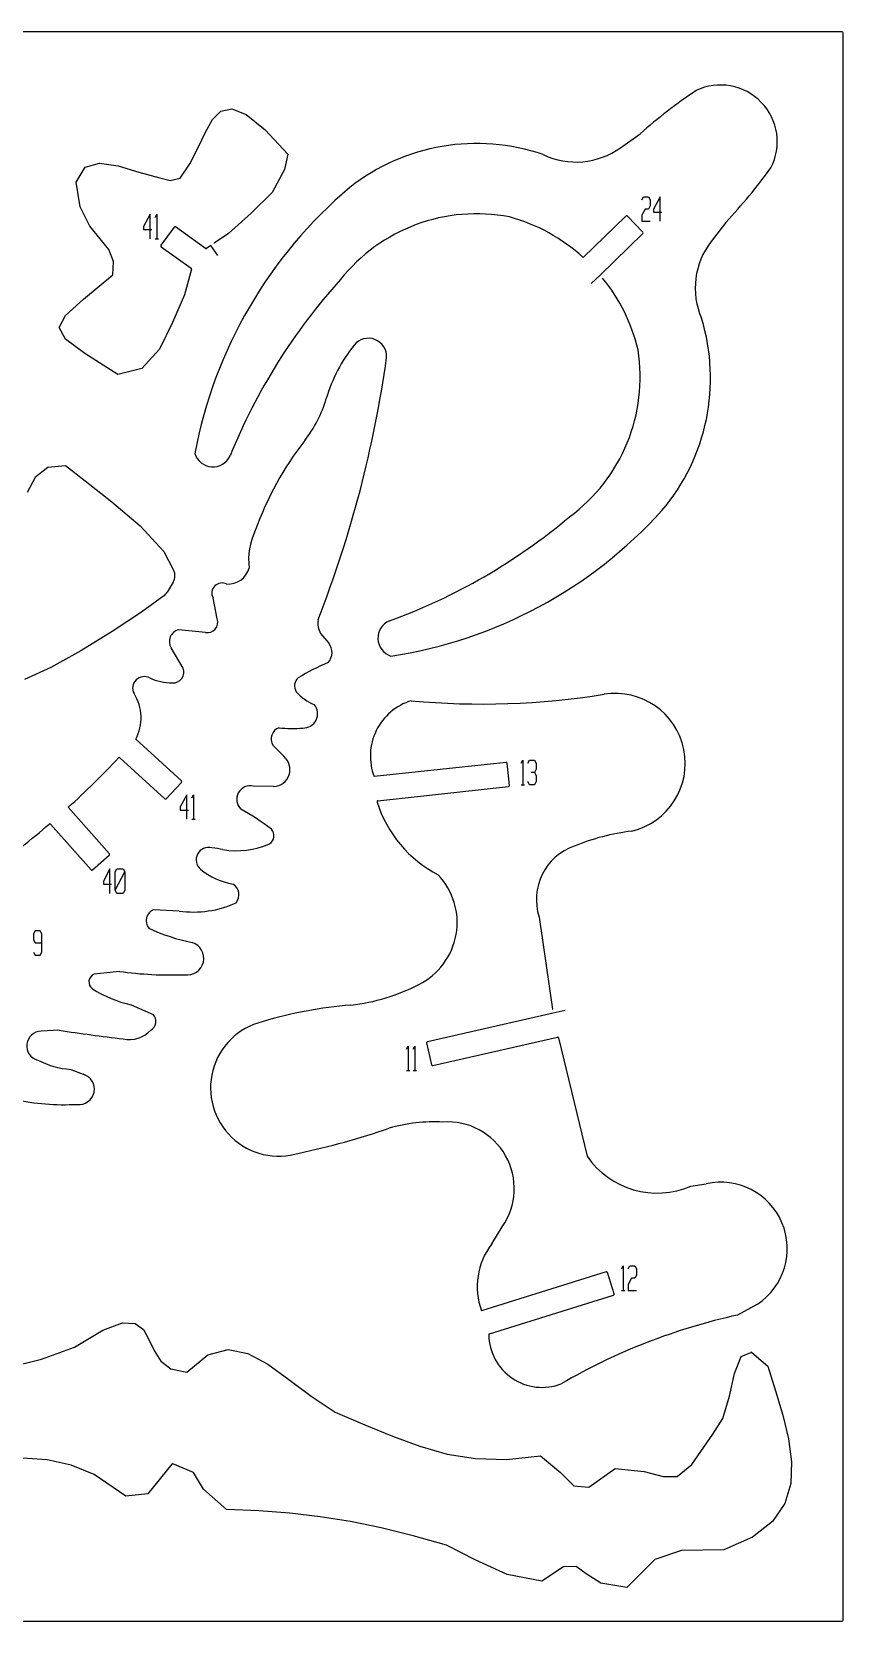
# Model space of a CAD drawing. Extents: x 2 to 169, y 2 to 134.
# Drawn here: x 52.4 to 85.4, y 69.4 to 134.1 of the extents above; entities that cross this region are included whole.
import ezdxf

# ---------------------------------------------------------------- set-up
doc = ezdxf.new("R2010")
doc.units = 0
doc.layers.add('WHITE', color=7, linetype='CONTINUOUS')

msp = doc.modelspace()

# ---------------------------------------------------------------- linework, layer by layer
at = {"layer": 'WHITE', "linetype": 'CONTINUOUS'}
for p, q in [((85.3867, 134.0574), (44.0402, 134.0574)), ((85.4267, 69.4015), (85.4267, 134.0174)), ((59.7709, 130.4919), (60.114, 130.8301)), ((60.114, 130.8301), (60.5537, 130.918)), ((60.5537, 130.918), (61.1361, 130.6853)), ((59.4771, 129.9744), (59.7709, 130.4919)), ((61.1361, 130.6853), (61.9082, 130.063)), ((61.9082, 130.063), (62.8282, 129.0773)), ((59.1847, 129.3476), (59.4771, 129.9744)), ((76.3652, 129.3371), (77.1646, 129.9103)), ((58.8465, 128.6812), (59.1847, 129.3476)), ((62.8282, 129.0773), (62.7023, 128.4491)), ((54.2229, 127.9375), (54.5812, 128.5454)), ((54.5812, 128.5454), (55.1761, 128.7152)), ((55.1761, 128.7152), (55.9316, 128.5988)), ((55.9316, 128.5988), (56.7732, 128.3479)), ((56.7732, 128.3479), (57.6269, 128.1133)), ((57.6269, 128.1133), (58.0511, 128.0008)), ((58.0511, 128.0008), (58.4588, 128.1034)), ((58.4588, 128.1034), (58.8465, 128.6812)), ((62.7023, 128.4491), (62.1953, 127.5207)), ((54.3877, 126.9376), (54.2229, 127.9375)), ((62.1953, 127.5207), (61.3388, 126.6722)), ((54.7769, 126.1494), (54.3877, 126.9376)), ((77.2342, 127.2173), (77.3009, 127.3423)), ((77.3675, 126.8423), (77.2342, 126.5923)), ((77.3009, 127.3423), (77.5007, 127.3423)), ((77.5007, 126.8423), (77.3675, 126.8423)), ((77.5007, 127.3423), (77.5674, 127.2173)), ((77.5674, 126.9673), (77.5007, 126.8423)), ((77.5674, 127.2173), (77.5674, 126.9673)), ((77.9754, 127.3423), (77.7089, 126.8423)), ((77.7089, 126.8423), (77.7089, 126.7173)), ((77.9754, 126.3423), (77.9754, 127.3423)), ((57.2288, 126.6292), (56.9623, 126.1292)), ((57.2288, 125.6292), (57.2288, 126.6292)), ((57.437, 126.5042), (57.5036, 126.6292)), ((57.5036, 126.6292), (57.5036, 125.6292)), ((61.3388, 126.6722), (60.4159, 125.8453)), ((76.5898, 126.5568), (74.8433, 124.8692)), ((77.2815, 125.8985), (76.6464, 126.5558)), ((77.2342, 126.5923), (77.2342, 126.3423)), ((77.2342, 126.3423), (77.5674, 126.3423)), ((77.7089, 126.7173), (78.0421, 126.7173)), ((80.6518, 126.3013), (80.0515, 125.522)), ((55.5444, 125.1933), (54.7769, 126.1494)), ((56.9623, 126.1292), (56.9623, 126.0042)), ((56.9623, 126.0042), (57.2954, 126.0042)), ((57.437, 125.6292), (57.5702, 125.6292)), ((58.2059, 126.109), (57.673, 125.3664)), ((59.482, 125.2425), (58.2617, 126.1182)), ((60.4159, 125.8453), (59.8388, 125.4532)), ((75.534, 124.1544), (77.2805, 125.8419)), ((55.7393, 124.7113), (55.5444, 125.1933)), ((57.6822, 125.3106), (58.9025, 124.4349)), ((59.704, 125.3616), (59.5278, 125.2419)), ((59.985, 124.948), (59.704, 125.3616)), ((59.8388, 125.4532), (59.8371, 125.4434)), ((55.7106, 124.1708), (55.7393, 124.7113)), ((58.9177, 124.3917), (58.6305, 123.3571)), ((54.5173, 123.176), (55.7106, 124.1708)), ((75.1744, 123.8069), (75.534, 124.1544)), ((75.6389, 124.0296), (75.6289, 124.0304)), ((53.7833, 122.5071), (54.5173, 123.176)), ((58.6305, 123.3571), (58.1426, 122.218)), ((53.5327, 122.0145), (53.7833, 122.5071)), ((53.7911, 121.5499), (53.5327, 122.0145)), ((58.1426, 122.218), (57.613, 121.1349)), ((54.5792, 120.9656), (53.7911, 121.5499)), ((57.613, 121.1349), (56.8956, 120.3571)), ((55.921, 120.1101), (54.5792, 120.9656)), ((56.8956, 120.3571), (55.921, 120.1101)), ((52.2393, 115.3208), (52.5776, 115.9514)), ((52.5776, 115.9514), (53.0724, 116.341)), ((53.0724, 116.341), (53.7905, 116.3984)), ((53.7905, 116.3984), (54.5839, 115.7751)), ((54.5839, 115.7751), (55.6759, 114.9304)), ((55.6759, 114.9304), (56.8243, 113.947)), ((56.8243, 113.947), (57.7856, 112.9085)), ((57.7856, 112.9085), (58.1848, 112.1488)), ((58.1697, 111.6541), (57.921, 111.2436)), ((57.7875, 111.0981), (56.8776, 110.4334)), ((59.9549, 110.1599), (59.7889, 111.0104)), ((56.8776, 110.4334), (55.6863, 109.6413)), ((55.6863, 109.6413), (54.4153, 108.8648)), ((64.1641, 109.5628), (64.5039, 109.1692)), ((54.4153, 108.8648), (53.1858, 108.1873)), ((58.5709, 108.152), (58.0809, 108.9781)), ((53.1858, 108.1873), (52.1184, 107.6927)), ((58.5014, 103.5633), (56.6458, 105.2667)), ((62.2179, 105.0168), (62.6643, 104.5685)), ((56.0049, 104.5057), (57.8292, 102.831)), ((71.7094, 104.3192), (66.3425, 103.739)), ((71.8517, 103.375), (71.7535, 104.2837)), ((72.3215, 104.2868), (72.3882, 104.4118)), ((72.3882, 104.4118), (72.3882, 103.4118)), ((72.5964, 104.2868), (72.663, 104.4118)), ((72.663, 104.4118), (72.8629, 104.4118)), ((72.8629, 104.4118), (72.9295, 104.2868)), ((72.9295, 104.2868), (72.9295, 104.0368)), ((72.663, 103.4118), (72.5964, 103.5368)), ((72.8629, 103.9118), (72.7296, 103.9118)), ((72.9295, 104.0368), (72.8629, 103.9118)), ((72.8629, 103.9118), (72.9295, 103.7868)), ((72.9295, 103.5368), (72.8629, 103.4118)), ((72.9295, 103.7868), (72.9295, 103.5368)), ((57.8857, 102.8334), (58.5038, 103.5067)), ((58.7223, 103.0032), (58.4558, 102.5032)), ((58.7223, 102.0032), (58.7223, 103.0032)), ((58.9305, 102.8782), (58.9971, 103.0032)), ((58.9971, 103.0032), (58.9971, 102.0032)), ((62.254, 103.3336), (61.4274, 103.3557)), ((66.4964, 102.7558), (71.8162, 103.331)), ((72.3215, 103.4118), (72.4548, 103.4118)), ((72.8629, 103.4118), (72.663, 103.4118)), ((55.5716, 100.6032), (53.9029, 102.4909)), ((58.4558, 102.5032), (58.4558, 102.3782)), ((58.4558, 102.3782), (58.7889, 102.3782)), ((53.1843, 101.803), (54.8268, 99.9449)), ((58.9305, 102.0032), (59.0637, 102.0032)), ((54.8833, 99.9414), (55.5681, 100.5467)), ((55.5951, 99.9862), (55.3286, 99.4862)), ((55.5951, 98.9862), (55.5951, 99.9862)), ((55.8033, 99.8612), (55.8699, 99.9862)), ((55.8033, 99.1112), (56.2031, 99.8612)), ((55.8033, 99.1112), (55.8033, 99.8612)), ((55.8699, 99.9862), (56.1364, 99.9862)), ((56.1364, 99.9862), (56.2031, 99.8612)), ((56.2031, 99.8612), (56.2031, 99.1112)), ((55.3286, 99.4862), (55.3286, 99.3612)), ((55.3286, 99.3612), (55.6617, 99.3612)), ((55.8699, 98.9862), (55.8033, 99.1112)), ((56.1364, 98.9862), (55.8699, 98.9862)), ((56.2031, 99.1112), (56.1364, 98.9862)), ((58.4144, 98.2693), (57.3781, 98.3223)), ((73.058, 98.0222), (73.6, 94.2735)), ((52.5544, 97.4691), (52.4878, 97.3441)), ((52.4878, 97.3441), (52.4878, 97.0941)), ((52.4878, 97.0941), (52.5544, 96.9691)), ((52.7543, 97.4691), (52.5544, 97.4691)), ((52.8209, 97.3441), (52.7543, 97.4691)), ((52.8209, 96.5941), (52.8209, 97.3441)), ((52.4878, 96.5941), (52.5544, 96.4691)), ((52.5544, 96.9691), (52.8209, 96.9691)), ((52.5544, 96.4691), (52.7543, 96.4691)), ((52.7543, 96.4691), (52.8209, 96.5941)), ((55.9829, 95.8092), (54.9603, 95.6964)), ((56.4579, 94.4551), (57.3533, 94.0638)), ((73.6234, 94.1122), (68.5109, 92.9509)), ((73.6, 94.2735), (73.6081, 94.2677)), ((74.1109, 94.223), (73.6234, 94.1122)), ((53.5304, 93.4189), (52.7984, 93.3732)), ((67.6564, 92.6482), (67.723, 92.7732)), ((67.723, 92.7732), (67.723, 91.7732)), ((67.9312, 92.6482), (67.9978, 92.7732)), ((67.9978, 92.7732), (67.9978, 91.7732)), ((68.4808, 92.9031), (68.6832, 92.0118)), ((68.7311, 91.9816), (73.8009, 93.1332)), ((73.8487, 93.1036), (75.0084, 88.2905)), ((53.9992, 91.8206), (54.5037, 91.6223)), ((67.6564, 91.7732), (67.7896, 91.7732)), ((67.9312, 91.7732), (68.0645, 91.7732)), ((79.233, 87.0702), (79.8539, 87.1695)), ((71.1284, 84.7187), (71.5516, 85.4162)), ((75.7837, 83.5869), (70.7091, 81.9982)), ((76.1069, 82.6884), (75.8338, 83.5606)), ((76.4103, 83.6981), (76.477, 83.8231)), ((76.477, 83.8231), (76.477, 82.8231)), ((76.6852, 83.6981), (76.7518, 83.8231)), ((76.7518, 83.8231), (76.9517, 83.8231)), ((76.9517, 83.8231), (77.0183, 83.6981)), ((77.0183, 83.6981), (77.0183, 83.4481)), ((76.4103, 82.8231), (76.5436, 82.8231)), ((76.8184, 83.3231), (76.6852, 83.0731)), ((76.6852, 83.0731), (76.6852, 82.8231)), ((76.6852, 82.8231), (77.0183, 82.8231)), ((76.9517, 83.3231), (76.8184, 83.3231)), ((77.0183, 83.4481), (76.9517, 83.3231)), ((71.0349, 81.0587), (76.0806, 82.6383)), ((81.9368, 82.265), (81.1327, 81.8245)), ((54.1523, 80.518), (55.3055, 81.2091)), ((55.3055, 81.2091), (56.1012, 81.5018)), ((56.1012, 81.5018), (56.6237, 81.4803)), ((56.6237, 81.4803), (56.9565, 81.2286)), ((56.9565, 81.2286), (57.1835, 80.8328)), ((52.8056, 80.0322), (54.1523, 80.518)), ((57.1835, 80.8328), (57.3898, 80.3781)), ((57.3898, 80.3781), (57.66, 79.9489)), ((59.5821, 80.2074), (60.4006, 80.4258)), ((60.4006, 80.4258), (61.2057, 80.2621)), ((61.2057, 80.2621), (62.0207, 79.8204)), ((81.2731, 80.1324), (81.6699, 80.3047)), ((81.7119, 80.2983), (82.3662, 79.737)), ((51.5665, 79.7161), (52.8056, 80.0322)), ((57.66, 79.9489), (58.0783, 79.6296)), ((58.0783, 79.6296), (58.7287, 79.5045)), ((58.7287, 79.5045), (59.5821, 80.2074)), ((62.0207, 79.8204), (62.8694, 79.2047)), ((81.0087, 79.4502), (81.2731, 80.1324)), ((82.3662, 79.737), (82.6721, 78.7441)), ((62.8694, 79.2047), (63.7756, 78.5186)), ((80.7968, 78.5265), (81.0087, 79.4502)), ((63.7756, 78.5186), (64.763, 77.8659)), ((80.536, 77.618), (80.7968, 78.5265)), ((82.6721, 78.7441), (82.9669, 77.7548)), ((64.763, 77.8659), (65.9632, 77.3602)), ((82.9669, 77.7548), (83.2014, 76.7844)), ((65.9632, 77.3602), (67.0949, 76.8879)), ((80.1251, 76.981), (80.536, 77.618)), ((67.0949, 76.8879), (68.1975, 76.4799)), ((68.1975, 76.4799), (69.3103, 76.1665)), ((79.2673, 75.7371), (80.1251, 76.981)), ((83.2014, 76.7844), (83.3261, 75.8491)), ((53.0426, 75.924), (52.0396, 76.0032)), ((54.0177, 75.7069), (53.0426, 75.924)), ((54.9581, 75.3386), (54.0177, 75.7069)), ((58.1134, 75.7562), (57.1316, 74.5507)), ((58.9914, 75.4111), (58.1602, 75.7677)), ((69.3103, 76.1665), (70.4731, 75.9781)), ((70.4731, 75.9781), (71.7255, 75.9452)), ((71.7255, 75.9452), (73.1085, 76.0984)), ((73.1085, 76.0984), (73.9249, 75.413)), ((78.6663, 75.2526), (79.2673, 75.7371)), ((83.3261, 75.8491), (83.2915, 74.9651)), ((56.2376, 74.4532), (54.9581, 75.3386)), ((59.4081, 74.7298), (58.9914, 75.4111)), ((73.9249, 75.413), (74.4642, 74.8729)), ((75.0848, 74.8151), (76.1488, 75.5784)), ((76.1488, 75.5784), (77.3326, 75.4497)), ((77.3326, 75.4497), (78.0968, 75.2488)), ((78.0968, 75.2488), (78.6663, 75.2526)), ((57.1316, 74.5507), (56.2376, 74.4532)), ((60.3404, 73.9083), (59.4081, 74.7298)), ((74.4642, 74.8729), (75.0848, 74.8151)), ((83.2915, 74.9651), (83.0481, 74.1488)), ((61.6487, 73.8549), (60.3404, 73.9083)), ((62.9103, 73.7584), (61.6487, 73.8549)), ((64.1479, 73.6136), (62.9103, 73.7584)), ((83.0481, 74.1488), (82.5463, 73.4166)), ((65.3828, 73.4156), (64.1479, 73.6136)), ((66.6362, 73.1594), (65.3828, 73.4156)), ((67.9298, 72.8401), (66.6362, 73.1594)), ((82.5463, 73.4166), (81.7368, 72.7851)), ((69.2845, 72.4525), (67.9298, 72.8401)), ((81.7368, 72.7851), (80.5702, 72.2703)), ((70.4504, 71.8556), (69.2845, 72.4525)), ((71.7498, 71.2641), (70.4504, 71.8556)), ((77.7651, 71.8739), (76.6186, 70.7361)), ((78.8522, 72.2424), (77.7651, 71.8739)), ((80.5702, 72.2703), (78.8522, 72.2424)), ((73.1602, 70.9961), (71.7498, 71.2641)), ((74.0493, 71.5783), (73.1602, 70.9961)), ((74.5593, 71.5899), (74.0493, 71.5783)), ((74.9718, 71.2851), (74.5593, 71.5899)), ((75.5655, 70.9157), (74.9718, 71.2851)), ((76.6186, 70.7361), (75.5655, 70.9157)), ((2.367599, 69.3615), (85.3867, 69.3615))]:
    msp.add_line(p, q, dxfattribs=at)
for centre, radius, start, end in [((85.3867, 134.0174), 0.039999, 0, 89.98907), ((92.25639, 112.7032), 22.8877, 124.0492, 131.253), ((80.4334, 129.5794), 2.311173, 332.6155, 115.4153), ((70.514, 121.1895), 8.322151, 70.98331, 128.3325), ((74.5585, 131.8568), 3.100483, 244.5408, 305.6416), ((63.9729, 141.9749), 22.88772, 316.7798, 323.9832), ((77.4046, 113.4526), 18.67471, 130.1938, 169.3745), ((70.50629, 119.5922), 7.056601, 79.00631, 141.6461), ((69.9874, 119.6028), 7.16343, 47.3223, 74.91247), ((76.6176, 126.528), 0.040028, 43.98781, 133.9884), ((58.2384, 126.0857), 0.039989, 54.36239, 144.3632), ((77.2527, 125.8707), 0.040028, 313.9878, 43.98055), ((82.5075, 123.6299), 3.100319, 142.3894, 203.495), ((57.7055, 125.3431), 0.039989, 144.3624, 234.3632), ((59.5053, 125.275), 0.040023, 234.3524, 304.2062), ((58.8792, 124.4024), 0.039989, 344.4738, 54.36239), ((82.9944, 107.7057), 24.27637, 137.9328, 158.0151), ((70.1039, 119.4822), 7.163478, 13.11961, 39.40555), ((71.7078, 119.9539), 8.322133, 319.7003, 17.04928), ((70.5655, 117.2999), 6.432793, 141.5188, 163.5066), ((66.1104, 120.8413), 0.741532, 356.2656, 141.5212), ((70.1112, 120.0011), 7.056611, 306.3866, 9.026372), ((20.1728, 127.2982), 47.12862, 338.6345, 352.0661), ((59.4238, 120.5988), 5.187054, 322.1662, 343.5068), ((74.0139, 109.2676), 13.28632, 142.1656, 160.2453), ((59.786, 117.1158), 0.768014, 196.6296, 335.2202), ((64.21201, 127.1062), 18.67476, 278.6582, 317.8386), ((58.6605, 132.8899), 24.27639, 290.0175, 310.0997), ((64.0248, 112.5586), 2.786731, 154.5007, 186.805), ((57.7395, 111.9148), 0.503038, 328.784, 27.72141), ((60.4125, 112.452), 0.874275, 265.7757, 345.1816), ((60.1602, 111.2053), 0.419344, 63.37387, 207.6955), ((57.4908, 111.5043), 0.503027, 306.1453, 328.7842), ((59.5661, 110.0148), 0.41499, 258.3218, 20.46512), ((65.02, 110.0086), 0.964977, 172.8625, 207.5131), ((67.2683, 109.3721), 0.768025, 112.813, 251.3976), ((58.5095, 109.2323), 0.498312, 103.7239, 210.6719), ((50.5969, 25.3658), 84.70985, 83.97919, 84.72058), ((64.008, 108.7933), 0.622268, 318.9691, 37.1627), ((58.1703, 107.989), 0.432426, 264.8788, 22.14112), ((68.23, 99.52631), 9.620552, 112.9583, 121.1371), ((56.9916, 107.3401), 0.472149, 61.33412, 208.2531), ((58.1222, 109.7399), 2.181652, 245.5178, 270.2495), ((63.5374, 107.4333), 0.432321, 130.7321, 213.7568), ((55.0173, 106.1313), 1.843785, 332.0354, 32.30319), ((64.6328, 108.4617), 1.93023, 221.0887, 247.8611), ((68.5505, 104.5743), 2.360718, 107.1269, 200.7219), ((70.7669, 137.6012), 30.90834, 264.5947, 279.1946), ((76.1599, 104.2838), 2.842719, 283.5537, 99.19392), ((63.4628, 106.2974), 0.581009, 267.603, 40.37881), ((62.6599, 105.2621), 0.505559, 111.5867, 209.0292), ((63.0207, 109.7785), 4.083032, 262.3039, 275.8731), ((29.5463, 129.2942), 36.21686, 312.2619, 316.8033), ((55.9779, 104.4762), 0.040042, 47.5285, 136.8215), ((62.223, 104.0295), 0.69661, 272.5508, 50.69149), ((71.7137, 104.2794), 0.040031, 6.166329, 96.17017), ((58.4743, 103.5338), 0.040058, 317.428, 47.43123), ((61.3068, 102.8154), 0.553595, 77.41731, 226.3982), ((71.8119, 103.3708), 0.040031, 276.1663, 6.018152), ((57.8563, 102.8605), 0.040058, 227.4281, 317.3234), ((56.3777, 94.1183), 9.4607, 52.29674, 61.27204), ((66.5006, 102.716), 0.039945, 96.03016, 197.4824), ((71.2746, 104.2234), 5.04622, 197.5233, 242.6022), ((29.5463, 129.2941), 36.21685, 306.059, 310.6272), ((53.1543, 101.7765), 0.040001, 41.46124, 130.5392), ((61.8765, 101.3344), 0.393498, 301.9898, 43.14642), ((60.7295, 104.1983), 3.473134, 261.0823, 292.972), ((77.9352, 92.43961), 9.14818, 96.96351, 112.138), ((55.5416, 100.5767), 0.040028, 311.4552, 41.45762), ((59.6072, 100.3553), 0.50321, 74.28452, 230.4352), ((59.5983, 98.5279), 2.316339, 75.17183, 86.40611), ((75.2436, 98.7405), 2.300592, 109.1792, 198.1932), ((54.8568, 99.9714), 0.040028, 221.4552, 311.4572), ((61.0571, 102.1107), 2.779937, 230.4427, 260.5922), ((66.8957, 97.8066), 2.825093, 296.6122, 43.27592), ((60.3283, 98.93), 0.517024, 321.6052, 57.94528), ((59.0027, 102.3408), 4.113726, 261.7781, 294.8812), ((57.5543, 97.8709), 0.48457, 111.3227, 217.8254), ((60.3908, 104.3552), 7.506839, 244.6055, 258.9034), ((58.7361, 96.3443), 0.677723, 261.3271, 71.95805), ((58.1042, 111.385), 15.71963, 262.2445, 271.931), ((55.0788, 95.3797), 0.338143, 110.5144, 234.6655), ((57.5349, 99.3053), 4.96831, 237.7427, 257.4804), ((64.5643, 102.1632), 7.765667, 276.1689, 297.5926), ((57.0597, 93.7766), 0.410712, 298.4752, 44.36867), ((66.8516, 76.7991), 17.70311, 94.70724, 106.6146), ((52.8036, 92.7777), 0.595522, 90.50031, 255.9287), ((62.1986, 147.8687), 55.13551, 260.9546, 263.6788), ((56.3905, 94.2206), 1.18163, 257.1706, 317.0576), ((62.4675, 91.0685), 2.778568, 104.1193, 287.374), ((68.51981, 92.9119), 0.040002, 102.8551, 192.7078), ((73.80981, 93.0942), 0.040002, 13.58581, 102.8551), ((54.2876, 95.39629), 3.587383, 242.9971, 265.3888), ((68.7222, 92.0206), 0.03998, 192.7153, 282.8595), ((54.3391, 91.0195), 0.624868, 262.1993, 74.72719), ((53.7282, 99.7484), 9.362692, 257.528, 273.2212), ((57.1034, 117.9076), 30.1343, 281.8611, 289.0737), ((68.8055, 82.9878), 6.701673, 87.11847, 106.0665), ((69.3304, 86.9743), 2.713191, 324.9516, 93.97314), ((77.8629, 90.24979), 3.462228, 214.4653, 293.3114), ((80.4394, 84.52361), 2.709907, 303.5434, 102.4777), ((73.3939, 82.977), 2.857656, 142.4471, 200.0304), ((75.7956, 83.5486), 0.04004, 17.43939, 107.263), ((76.0686, 82.6765), 0.04004, 287.4394, 17.25976), ((86.4859, 57.5018), 24.90483, 102.4124, 120.2052), ((73.175, 81.048), 2.16835, 180.7399, 291.1198), ((71.0469, 81.0205), 0.040003, 107.4406, 180.7162), ((81.6858, 80.26801), 0.039996, 49.25524, 113.4243), ((58.1444, 75.7309), 0.040048, 66.76384, 140.7805), ((85.3867, 69.4015), 0.039999, 270, 359.9891)]:
    msp.add_arc(centre, radius, start, end, dxfattribs=at)

doc.saveas('drawing.dxf')
